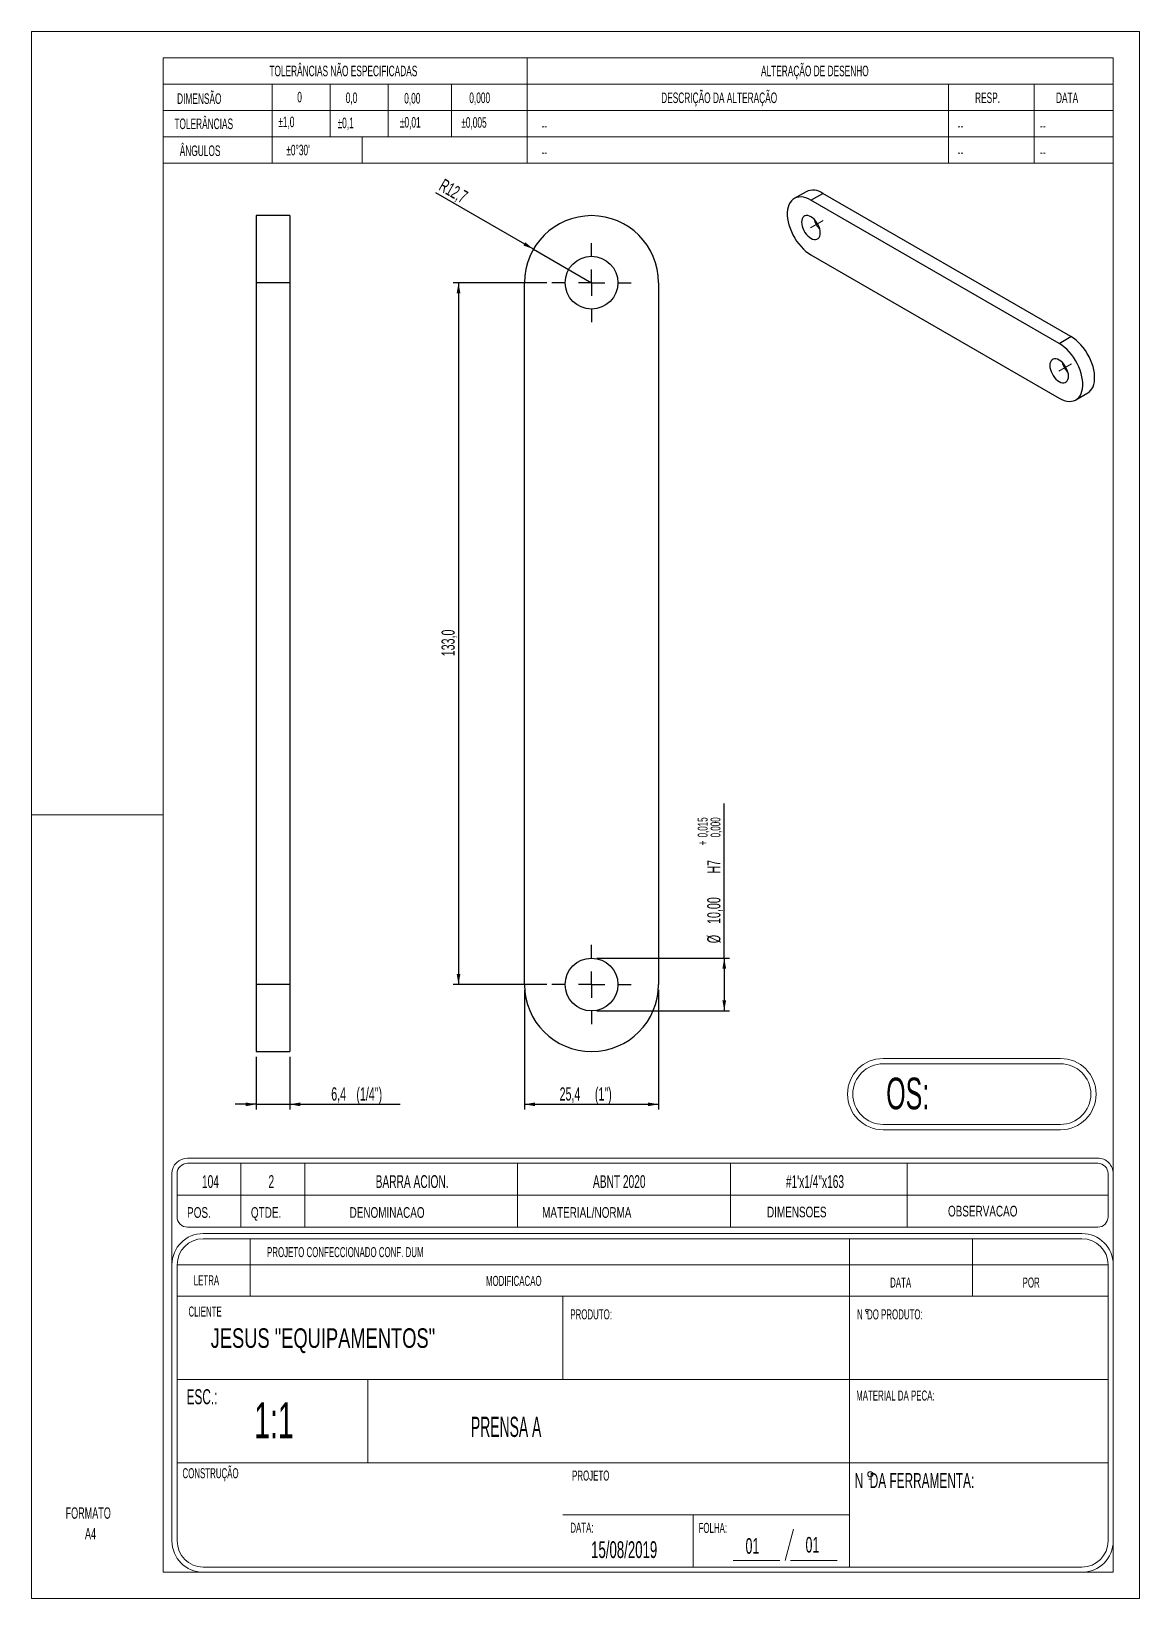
# Model space of a CAD drawing. Header units: millimetres. Extents: x 0 to 210, y 0 to 297.
import ezdxf

# ---------------------------------------------------------------- set-up
doc = ezdxf.new("R2010")
doc.units = ezdxf.units.MM
doc.linetypes.add('CENTERX2', pattern=[20.32, 12.7, -2.54, 2.54, -2.54])
doc.layers.add('COTAS', color=7, linetype='Continuous')
doc.styles.add('SLDTEXTSTYLE0', font='TXT', dxfattribs={"width": 0.595745})
doc.styles.add('SLDTEXTSTYLE1', font='TXT', dxfattribs={"width": 0.589474})
doc.styles.add('SLDTEXTSTYLE2', font='TXT', dxfattribs={"width": 0.515789})
doc.styles.add('SLDTEXTSTYLE3', font='TXT', dxfattribs={"width": 0.7})
doc.styles.add('SLDTEXTSTYLE4', font='TXT', dxfattribs={"width": 0.695035})
doc.styles.add('SLDTEXTSTYLE5', font='TXT', dxfattribs={"width": 0.605})
doc.dimstyles.new('SLDDIMSTYLE0', dxfattribs={"dimtxt": 2.5, "dimasz": 2, "dimexe": 0, "dimexo": 0.0625, "dimtad": 1, "dimdec": 1, "dimrnd": 1e-09, "dimzin": 12, "dimdsep": 46, "dimtxsty": 'SLDTEXTSTYLE5', "dimsah": 1, "dimcen": 0.09, "dimadec": 0, "dimazin": 3, "dimtfac": 1, "dimtdec": 3, "dimtofl": 0, "dimtmove": 0, "dimatfit": 3, "dimfxl": 0, "dimfrac": 2, "dimtolj": 1, "dimtzin": 12, "dimarcsym": 0})
doc.dimstyles.new('SLDDIMSTYLE1', dxfattribs={"dimtxt": 2.5, "dimasz": 2, "dimexe": 0, "dimexo": 0.0625, "dimtad": 1, "dimdec": 1, "dimrnd": 1e-09, "dimzin": 12, "dimdsep": 46, "dimtxsty": 'SLDTEXTSTYLE5', "dimsah": 1, "dimcen": 0, "dimadec": 0, "dimazin": 3, "dimtfac": 1, "dimtdec": 3, "dimtofl": 0, "dimtmove": 0, "dimatfit": 3, "dimfxl": 0, "dimfrac": 2, "dimtolj": 1, "dimtzin": 12, "dimarcsym": 0})
doc.dimstyles.new('SLDDIMSTYLE2', dxfattribs={"dimtxt": 2.5, "dimasz": 2, "dimexe": 0, "dimexo": 0.0625, "dimtad": 1, "dimrnd": 1e-09, "dimzin": 12, "dimdsep": 46, "dimtxsty": 'SLDTEXTSTYLE5', "dimsah": 1, "dimcen": 0.09, "dimadec": 0, "dimazin": 3, "dimtol": 1, "dimtp": 0.015, "dimtfac": 1, "dimtdec": 3, "dimtofl": 0, "dimtmove": 0, "dimatfit": 3, "dimfxl": 0, "dimfrac": 2, "dimtolj": 1, "dimarcsym": 0})
doc.dimstyles.new('SLDDIMSTYLE3', dxfattribs={"dimtxt": 2.5, "dimasz": 2, "dimexe": 0, "dimexo": 0.0625, "dimtad": 1, "dimdec": 1, "dimrnd": 1e-09, "dimzin": 12, "dimdsep": 46, "dimtxsty": 'SLDTEXTSTYLE5', "dimsah": 1, "dimcen": 0.09, "dimadec": 0, "dimazin": 3, "dimtfac": 1, "dimtdec": 3, "dimtmove": 0, "dimatfit": 0, "dimfxl": 0, "dimfrac": 2, "dimtolj": 1, "dimtzin": 12, "dimarcsym": 0})

# ---------------------------------------------------------------- blocks, each defined once
blk = doc.blocks.new('SW_NOTE_0')
at = {"color": 0, "linetype": 'Continuous', "lineweight": 18, "insert": (0, 2.77), "char_height": 2.152, "attachment_point": 1, "style": 'SLDTEXTSTYLE0'}
blk.add_mtext('FORMATO', dxfattribs=at)
blk = doc.blocks.new('SW_NOTE_0_1')
at = {"color": 0, "linetype": 'Continuous', "lineweight": 18, "insert": (0, 2.77), "char_height": 2.152, "attachment_point": 1, "style": 'SLDTEXTSTYLE0'}
blk.add_mtext('A4', dxfattribs=at)
blk = doc.blocks.new('Bloco2')
at = {"color": 7, "linetype": 'Continuous', "lineweight": 18}
for p, q in [((210.04, 297.06), (0.04, 297.06)), ((0.04, 297.06), (0.04, 0.06)), ((210.04, 0.06), (210.04, 297.06)), ((205.04, 292.06), (25.04, 292.06)), ((25.04, 292.06), (25.04, 5.06)), ((205.04, 5.06), (205.04, 292.06)), ((0.04, 148.56), (25.04, 148.56)), ((25.04, 5.06), (205.04, 5.06)), ((0.04, 0.06), (210.04, 0.06))]:
    blk.add_line(p, q, dxfattribs=at)
for name, p in [('SW_NOTE_0', (6.53, 14.59)), ('SW_NOTE_0_1', (10.2, 10.66))]:
    blk.add_blockref(name, p, dxfattribs=at)
blk = doc.blocks.new('_D')
at = {"layer": 'COTAS'}
for p, q in [((97.65, 249.73), (79.95, 249.73)), ((80.95, 249.73), (80.95, 116.73)), ((97.65, 116.73), (79.95, 116.73))]:
    blk.add_line(p, q, dxfattribs=at)
for points in [[(80.95, 249.73), (80.6, 247.73), (81.3, 247.73)], [(80.95, 116.73), (81.3, 118.73), (80.6, 118.73)]]:
    blk.add_solid(points, dxfattribs=at)
at = {"layer": 'COTAS', "insert": (77.72, 178.93), "char_height": 2.5, "attachment_point": 1, "rotation": 90, "style": 'SLDTEXTSTYLE5'}
blk.add_mtext('133,0', dxfattribs=at)
blk = doc.blocks.new('_D_1')
at = {"layer": 'COTAS'}
for q in [(76.66, 266.76), (106.15, 249.73)]:
    blk.add_line((95.15, 256.08), q, dxfattribs=at)
blk.add_solid([(95.15, 256.08), (93.6, 257.38), (93.25, 256.78)], dxfattribs=at)
at = {"layer": 'COTAS', "insert": (78.27, 269.54), "char_height": 2.5, "attachment_point": 1, "rotation": 330, "style": 'SLDTEXTSTYLE5'}
blk.add_mtext('R12,7', dxfattribs=at)
blk = doc.blocks.new('_D_2')
at = {"layer": 'COTAS'}
for p, q in [((131.3, 121.73), (131.3, 151.05)), ((107.15, 121.73), (132.3, 121.73)), ((131.3, 121.73), (131.3, 111.73)), ((107.15, 111.73), (132.3, 111.73))]:
    blk.add_line(p, q, dxfattribs=at)
for points in [[(131.3, 121.73), (130.95, 119.73), (131.65, 119.73)], [(131.3, 111.73), (131.65, 113.73), (130.95, 113.73)]]:
    blk.add_solid(points, dxfattribs=at)
at = {"layer": 'COTAS', "attachment_point": 1, "rotation": 90, "style": 'SLDTEXTSTYLE5'}
for s, insert, char_height in [('0,015', (126.27, 144.61), 1.875), ('0,000', (128.7, 144.61), 1.875), ('+', (126.27, 143.1), 1.88), ('H7', (128.07, 137.74), 2.5), ('10,00', (128.07, 128.21), 2.5), ('%%c', (128.07, 124.56), 2.5)]:
    blk.add_mtext(s, dxfattribs=dict(at, insert=insert, char_height=char_height))
blk = doc.blocks.new('_D_3')
at = {"layer": 'COTAS'}
for p, q in [((93.45, 115.73), (93.45, 93.03)), ((118.85, 115.73), (118.85, 93.03)), ((93.45, 94.03), (118.85, 94.03))]:
    blk.add_line(p, q, dxfattribs=at)
for points in [[(93.45, 94.03), (95.45, 93.68), (95.45, 94.38)], [(118.85, 94.03), (116.85, 94.38), (116.85, 93.68)]]:
    blk.add_solid(points, dxfattribs=at)
at = {"layer": 'COTAS', "char_height": 2.5, "attachment_point": 1, "style": 'SLDTEXTSTYLE5'}
for s, insert in [('25,4', (100.1, 97.25)), ('(1")', (106.79, 97.25))]:
    blk.add_mtext(s, dxfattribs=dict(at, insert=insert))
blk = doc.blocks.new('SW_CENTERMARKSYMBOL_0')
at = {"layer": 'COTAS', "color": 0}
for p, q in [((0, 5), (0, 7.5)), ((-5, 0), (-7.5, 0)), ((0, 0), (-2.5, 0)), ((0, 0), (0, 2.5)), ((0, 0), (0, -2.5)), ((0, 0), (2.5, 0)), ((5, 0), (7.5, 0)), ((0, -5), (0, -7.5))]:
    blk.add_line(p, q, dxfattribs=at)
blk = doc.blocks.new('SW_CENTERMARKSYMBOL_1')
at = {"layer": 'COTAS', "color": 0}
for p, q in [((0, 5), (0, 7.5)), ((-5, 0), (-7.5, 0)), ((0, 0), (-2.5, 0)), ((0, 0), (0, 2.5)), ((0, 0), (0, -2.5)), ((0, 0), (2.5, 0)), ((5, 0), (7.5, 0)), ((0, -5), (0, -7.5))]:
    blk.add_line(p, q, dxfattribs=at)
blk = doc.blocks.new('_D_4')
at = {"layer": 'COTAS'}
for p, q in [((42.62, 103.03), (42.62, 93.03)), ((48.97, 103.03), (48.97, 93.03)), ((42.62, 94.03), (38.62, 94.03)), ((42.62, 94.03), (48.97, 94.03)), ((48.97, 94.03), (69.88, 94.03))]:
    blk.add_line(p, q, dxfattribs=at)
for points in [[(42.62, 94.03), (40.62, 94.38), (40.62, 93.68)], [(48.97, 94.03), (50.97, 93.68), (50.97, 94.38)]]:
    blk.add_solid(points, dxfattribs=at)
at = {"layer": 'COTAS', "char_height": 2.5, "attachment_point": 1, "style": 'SLDTEXTSTYLE5'}
for s, insert in [('6,4', (56.83, 97.25)), ('(1/4")', (61.6, 97.25))]:
    blk.add_mtext(s, dxfattribs=dict(at, insert=insert))

msp = doc.modelspace()

# ---------------------------------------------------------------- linework, layer by layer
at = {"color": 7, "linetype": 'Continuous', "lineweight": 18}
for p, q in [((205.008, 292.355), (25.008, 292.355)), ((25.008, 272.355), (25.008, 292.355)), ((93.952, 272.355), (93.952, 292.355)), ((205.008, 292.355), (205.008, 272.355)), ((25.008, 287.355), (93.952, 287.355)), ((45.638, 272.355), (45.638, 287.355)), ((56.638, 277.355), (56.638, 287.355)), ((67.638, 277.355), (67.638, 287.355)), ((79.638, 277.355), (79.638, 287.355)), ((93.952, 287.355), (205.008, 287.355)), ((173.82, 272.355), (173.82, 287.355)), ((190.008, 272.355), (190.008, 287.355)), ((25.008, 282.355), (93.952, 282.355)), ((93.952, 282.355), (205.008, 282.355)), ((25.008, 277.355), (93.952, 277.355)), ((62.703, 277.355), (62.703, 272.355)), ((93.952, 277.355), (205.008, 277.355)), ((25.008, 272.355), (93.952, 272.355)), ((93.952, 272.355), (205.008, 272.355)), ((195.007, 102.713), (161.409, 102.713)), ((195.007, 101.713), (161.409, 101.713)), ((161.409, 90.213), (195.007, 90.213)), ((161.409, 89.213), (195.007, 89.213)), ((202.068, 83.83), (29.588, 83.83)), ((26.648, 11.281), (26.648, 80.89)), ((26.648, 80.89), (26.648, 67.814)), ((27.628, 80.89), (27.628, 72.714)), ((202.068, 82.85), (29.588, 82.85)), ((39.724, 70.754), (39.724, 82.85)), ((51.82, 70.754), (51.82, 82.85)), ((92.14, 70.754), (92.14, 82.85)), ((132.46, 70.754), (132.46, 82.85)), ((165.958, 70.754), (165.958, 82.85)), ((204.028, 72.714), (204.028, 80.89)), ((205.008, 11.281), (205.008, 80.89)), ((27.628, 76.802), (204.028, 76.802)), ((29.588, 70.754), (202.068, 70.754)), ((32.573, 69.545), (199.083, 69.545)), ((32.573, 68.557), (199.083, 68.557)), ((41.461, 57.694), (41.461, 68.557)), ((155.026, 68.557), (155.026, 57.694)), ((178.345, 68.557), (178.345, 57.694)), ((27.635, 11.281), (27.635, 63.619)), ((27.635, 63.619), (204.02, 63.619)), ((204.02, 63.619), (204.02, 11.281)), ((27.635, 57.694), (204.02, 57.694)), ((100.712, 57.694), (100.712, 41.894)), ((155.026, 57.694), (155.026, 41.894)), ((158.197, 54.455), (158.457, 54.455)), ((158.197, 54.431), (158.457, 54.431)), ((27.635, 41.894), (204.02, 41.894)), ((63.768, 26.093), (63.768, 41.894)), ((155.026, 26.093), (155.026, 41.894)), ((27.635, 26.093), (204.02, 26.093)), ((155.026, 26.093), (155.026, 6.343)), ((158.686, 22.997), (159.204, 22.997)), ((100.712, 16.218), (155.026, 16.218)), ((125.4, 16.218), (125.4, 6.343)), ((144.433, 13.541), (142.846, 7.616)), ((199.083, 6.343), (32.573, 6.343)), ((141.858, 7.616), (132.971, 7.616)), ((143.833, 7.616), (152.721, 7.616)), ((199.083, 5.355), (32.573, 5.355)), ((204.438, 5.355), (205.008, 5.355)), ((205.008, 5.355), (205.008, 5.926))]:
    msp.add_line(p, q, dxfattribs=at)
at = {"color": 7, "linetype": 'Continuous', "lineweight": 25}
for p, q in [((146.803, 266.969), (144.558, 265.673)), ((147.733, 265.358), (149.978, 266.654)), ((194.755, 238.213), (147.733, 265.358)), ((197, 239.509), (149.978, 266.654)), ((48.967, 262.429), (42.617, 262.429)), ((42.617, 262.429), (42.617, 249.729)), ((48.967, 262.429), (48.967, 249.729)), ((147.733, 254.988), (194.755, 227.843)), ((48.967, 249.729), (42.617, 249.729)), ((42.617, 249.729), (42.617, 116.729)), ((48.967, 249.729), (48.967, 116.729)), ((93.451, 116.729), (93.451, 249.729)), ((118.851, 249.729), (118.851, 116.729)), ((194.755, 238.213), (197, 239.509)), ((197.93, 227.528), (200.175, 228.824)), ((48.967, 116.729), (42.617, 116.729)), ((42.617, 116.729), (42.617, 104.029)), ((48.967, 116.729), (48.967, 104.029)), ((42.617, 104.029), (48.967, 104.029))]:
    msp.add_line(p, q, dxfattribs=at)
at = {"color": 7, "linetype": 'Continuous', "lineweight": 25, "flags": 128}
for points in [[(147.733, 265.358), (147.247, 265.608), (146.767, 265.794), (146.299, 265.914), (145.847, 265.967), (145.418, 265.952), (145.015, 265.87), (144.645, 265.72), (144.31, 265.505), (144.016, 265.228), (143.766, 264.892), (143.561, 264.5), (143.406, 264.058), (143.302, 263.57), (143.249, 263.042), (143.249, 262.481), (143.302, 261.892), (143.406, 261.284), (143.561, 260.662), (143.766, 260.035), (144.016, 259.409), (144.31, 258.792), (144.645, 258.191), (145.015, 257.614), (145.418, 257.067), (145.847, 256.556), (146.299, 256.087), (146.767, 255.667), (147.247, 255.299), (147.733, 254.988)], [(149.5, 259.153), (149.474, 259.523), (149.394, 259.912), (149.264, 260.31), (149.087, 260.704), (148.869, 261.081), (148.617, 261.431), (148.337, 261.742), (148.04, 262.006), (147.733, 262.215), (147.426, 262.361), (147.128, 262.44), (146.849, 262.451), (146.596, 262.393), (146.378, 262.267), (146.202, 262.078), (146.072, 261.83), (145.992, 261.533), (145.965, 261.194), (145.992, 260.824), (146.072, 260.434), (146.202, 260.036), (146.378, 259.643), (146.596, 259.265), (146.849, 258.916), (147.128, 258.604), (147.426, 258.34), (147.733, 258.132), (148.04, 257.986), (148.337, 257.906), (148.617, 257.895), (148.869, 257.953), (149.087, 258.079), (149.264, 258.269), (149.394, 258.516), (149.474, 258.814), (149.5, 259.153)], [(194.755, 227.843), (195.241, 227.593), (195.721, 227.407), (196.189, 227.286), (196.641, 227.233), (197.07, 227.248), (197.473, 227.331), (197.843, 227.481), (198.177, 227.695), (198.472, 227.972), (198.722, 228.309), (198.926, 228.7), (199.082, 229.143), (199.186, 229.631), (199.239, 230.159), (199.239, 230.72), (199.186, 231.308), (199.082, 231.917), (198.926, 232.539), (198.722, 233.166), (198.472, 233.792), (198.177, 234.409), (197.843, 235.009), (197.473, 235.587), (197.07, 236.134), (196.641, 236.645), (196.189, 237.114), (195.721, 237.534), (195.241, 237.902), (194.755, 238.213)], [(200.175, 228.824), (200.423, 228.991), (200.717, 229.268), (200.967, 229.605), (201.172, 229.996), (201.327, 230.439), (201.431, 230.927), (201.484, 231.455), (201.484, 232.016), (201.431, 232.605), (201.327, 233.213), (201.172, 233.835), (200.967, 234.462), (200.717, 235.088), (200.423, 235.705), (200.088, 236.305), (199.718, 236.883), (199.315, 237.43), (198.886, 237.941), (198.434, 238.41), (197.966, 238.83), (197.486, 239.198), (197, 239.509)], [(196.523, 232.007), (196.496, 232.377), (196.416, 232.767), (196.286, 233.164), (196.109, 233.558), (195.892, 233.935), (195.639, 234.285), (195.36, 234.597), (195.062, 234.861), (194.755, 235.069), (194.448, 235.215), (194.151, 235.295), (193.871, 235.306), (193.619, 235.247), (193.401, 235.122), (193.224, 234.932), (193.094, 234.685), (193.014, 234.387), (192.987, 234.048), (193.014, 233.678), (193.094, 233.288), (193.224, 232.891), (193.401, 232.497), (193.619, 232.12), (193.871, 231.77), (194.151, 231.458), (194.448, 231.194), (194.755, 230.986), (195.062, 230.84), (195.36, 230.76), (195.639, 230.749), (195.892, 230.808), (196.109, 230.934), (196.286, 231.123), (196.416, 231.37), (196.496, 231.668), (196.523, 232.007)]]:
    msp.add_lwpolyline(points, dxfattribs=at)
at = {"color": 7, "linetype": 'Continuous', "lineweight": 25}
for centre in [(106.151, 249.729), (106.151, 116.729)]:
    msp.add_circle(centre, 5, dxfattribs=at)
at = {"color": 7, "linetype": 'Continuous', "lineweight": 18}
for centre, radius in [((158.327, 54.991), 0.247), ((158.327, 54.968), 0.247), ((158.974, 23.918), 0.494)]:
    msp.add_circle(centre, radius, dxfattribs=at)
at = {"color": 7, "linetype": 'Continuous', "lineweight": 25}
for centre, radius, start, end in [((148.124, 264.119), 3.14, 53.81823, 114.87132), ((106.151, 249.729), 12.7, 0, 180), ((152.295, 262.807), 4.122, 194.5148, 225.47983), ((199.318, 235.661), 4.121, 194.51449, 225.48021), ((106.151, 116.729), 12.7, 180, 0)]:
    msp.add_arc(centre, radius, start, end, dxfattribs=at)
at = {"color": 7, "linetype": 'Continuous', "lineweight": 18}
for centre, radius, start, end in [((161.409, 95.963), 6.75, 90, 270), ((161.409, 95.963), 5.75, 90, 270), ((195.007, 95.963), 6.75, 270, 90), ((195.007, 95.963), 5.75, 270, 90), ((29.588, 80.89), 2.94, 90.00001, 180), ((202.068, 80.89), 2.94, 0, 90.00001), ((29.588, 80.89), 1.96, 90.00001, 180), ((202.068, 80.89), 1.96, 0, 90.00001), ((29.588, 72.714), 1.96, 180, 270), ((202.068, 72.714), 1.96, 270, 0), ((32.573, 63.619), 5.925, 90, 180), ((32.573, 63.619), 4.938, 90, 180), ((199.083, 63.619), 5.925, 0, 90), ((199.083, 63.619), 4.938, 0, 90), ((32.573, 11.281), 5.925, 180, 270), ((32.573, 11.281), 4.938, 180, 270), ((199.083, 11.281), 4.938, 270, 0), ((199.083, 11.281), 5.925, 270, 0)]:
    msp.add_arc(centre, radius, start, end, dxfattribs=at)
at = {"layer": 'COTAS', "linetype": 'CENTERX2', "lineweight": 18, "ltscale": 0.5}
for p, q in [((147.646, 260.123), (150.064, 261.519)), ((194.669, 232.978), (197.087, 234.374))]:
    msp.add_line(p, q, dxfattribs=at)
at = {"layer": 'COTAS', "linetype": 'CENTERX2', "lineweight": 18}
for p, q in [((49.067, 249.729), (42.517, 249.729)), ((49.067, 116.729), (42.517, 116.729))]:
    msp.add_line(p, q, dxfattribs=at)

# ---------------------------------------------------------------- block references
at = {"layer": 'COTAS'}
for name, p in [('Bloco2', (-0.032, 0.296)), ('SW_CENTERMARKSYMBOL_0', (106.151, 249.729)), ('SW_CENTERMARKSYMBOL_1', (106.151, 116.729))]:
    msp.add_blockref(name, p, dxfattribs=at)

# ---------------------------------------------------------------- texts
at = {"color": 7, "linetype": 'Continuous', "lineweight": 0}
for s, insert, char_height, attachment_point, style in [('TOLERÂNCIAS NÃO ESPECIFICADAS', (59.127, 290.85), 2, 2, 'SLDTEXTSTYLE1'), ('ALTERAÇÃO DE DESENHO', (148.464, 290.85), 2, 2, 'SLDTEXTSTYLE1'), ('DIMENSÃO', (27.625, 285.608), 2, 1, 'SLDTEXTSTYLE1'), ('0', (50.396, 285.894), 2, 1, 'SLDTEXTSTYLE1'), ('0,0', (59.578, 285.766), 2, 1, 'SLDTEXTSTYLE1'), ('0,00', (70.659, 285.678), 2, 1, 'SLDTEXTSTYLE1'), ('0,000', (82.99, 285.766), 2, 1, 'SLDTEXTSTYLE1'), ('DESCRIÇÃO DA ALTERAÇÃO', (119.344, 285.766), 2, 1, 'SLDTEXTSTYLE1'), ('RESP.', (178.82, 285.766), 2, 1, 'SLDTEXTSTYLE1'), ('DATA', (194.161, 285.766), 2, 1, 'SLDTEXTSTYLE1'), ('TOLERÂNCIAS', (27.108, 280.834), 2, 1, 'SLDTEXTSTYLE1'), ('±1,0', (46.794, 281.201), 2, 1, 'SLDTEXTSTYLE1'), ('±0,1', (58.032, 281.004), 2, 1, 'SLDTEXTSTYLE1'), ('±0,01', (69.838, 281.124), 2, 1, 'SLDTEXTSTYLE1'), ('±0,005', (81.468, 281.091), 2, 1, 'SLDTEXTSTYLE1'), ('--', (96.692, 280.489), 2, 1, 'SLDTEXTSTYLE1'), ('--', (175.537, 280.489), 2, 1, 'SLDTEXTSTYLE1'), ('--', (191.143, 280.489), 2, 1, 'SLDTEXTSTYLE1'), ('ÂNGULOS', (28.13, 275.729), 2, 1, 'SLDTEXTSTYLE1'), ("±0°30'", (48.317, 275.862), 2, 1, 'SLDTEXTSTYLE1'), ('--', (96.692, 275.489), 2, 1, 'SLDTEXTSTYLE1'), ('--', (175.537, 275.489), 2, 1, 'SLDTEXTSTYLE1'), ('--', (191.143, 275.489), 2, 1, 'SLDTEXTSTYLE1'), ('OS:', (161.988, 99.089), 6, 1, 'SLDTEXTSTYLE1'), ('104', (33.946, 80.602), 2.4192, 2, 'SLDTEXTSTYLE0'), ('2', (45.478, 80.602), 2.419, 2, 'SLDTEXTSTYLE0'), ('BARRA ACION.', (72.156, 80.602), 2.4192, 2, 'SLDTEXTSTYLE0'), ('ABNT 2020', (111.404, 80.602), 2.4192, 2, 'SLDTEXTSTYLE0'), ('#1\'x1/4"x163', (148.485, 80.602), 2.4192, 2, 'SLDTEXTSTYLE0'), ('POS.', (29.517, 74.543), 2.0223, 1, 'SLDTEXTSTYLE4'), ('QTDE.', (41.613, 74.543), 2.0223, 1, 'SLDTEXTSTYLE4'), ('DENOMINACAO', (60.315, 74.543), 2.02233, 1, 'SLDTEXTSTYLE4'), ('MATERIAL/NORMA', (96.794, 74.543), 2.02233, 1, 'SLDTEXTSTYLE4'), ('DIMENSOES', (139.402, 74.634), 2.0223, 1, 'SLDTEXTSTYLE4'), ('OBSERVACAO', (173.691, 74.799), 2.0223, 1, 'SLDTEXTSTYLE4'), ('PROJETO CONFECCIONADO CONF. DUM', (44.674, 66.974), 1.89605, 1, 'SLDTEXTSTYLE1'), ('LETRA', (30.778, 61.635), 1.896, 1, 'SLDTEXTSTYLE1'), ('MODIFICACAO', (86.15, 61.522), 1.89605, 1, 'SLDTEXTSTYLE1'), ('DATA', (162.728, 61.212), 1.896, 1, 'SLDTEXTSTYLE1'), ('POR', (187.84, 61.212), 1.896, 1, 'SLDTEXTSTYLE1'), ('CLIENTE', (29.779, 55.715), 1.896, 1, 'SLDTEXTSTYLE1'), ('PRODUTO:', (102.136, 55.176), 1.896, 1, 'SLDTEXTSTYLE1'), ('N  DO PRODUTO:', (156.45, 55.176), 1.89605, 1, 'SLDTEXTSTYLE1'), ('JESUS "EQUIPAMENTOS"', (33.984, 51.585), 3.70417, 1, 'SLDTEXTSTYLE3'), ('ESC.:', (29.418, 40.048), 2.8441, 1, 'SLDTEXTSTYLE1'), ('MATERIAL DA PECA:', (156.299, 39.796), 1.89605, 1, 'SLDTEXTSTYLE1'), ('1:1', (42.234, 37.563), 6.8258, 1, 'SLDTEXTSTYLE1'), ('PRENSA A', (83.303, 34.827), 3.8224, 1, 'SLDTEXTSTYLE2'), ('CONSTRUÇÃO', (28.652, 25.077), 1.896, 1, 'SLDTEXTSTYLE1'), ('PROJETO', (102.469, 24.626), 1.896, 1, 'SLDTEXTSTYLE1'), ('N  DA FERRAMENTA:', (155.999, 24.156), 2.84407, 1, 'SLDTEXTSTYLE1'), ('DATA:', (102.135, 14.747), 1.896, 1, 'SLDTEXTSTYLE1'), ('FOLHA:', (126.429, 14.712), 1.896, 1, 'SLDTEXTSTYLE1'), ('01', (146.705, 12.042), 2.9626, 1, 'SLDTEXTSTYLE1'), ('15/08/2019', (106.073, 11.232), 3.175, 1, 'SLDTEXTSTYLE1'), ('01', (135.334, 11.833), 2.9626, 1, 'SLDTEXTSTYLE1')]:
    msp.add_mtext(s, dxfattribs=dict(at, insert=insert, char_height=char_height, attachment_point=attachment_point, style=style))

# ---------------------------------------------------------------- dimensions: what is measured, and where the dimension line sits
at = {"layer": 'COTAS'}
dim = msp.add_radius_dim(center=(106.151, 249.729), mpoint=(95.153, 256.079), dimstyle='SLDDIMSTYLE1', dxfattribs=at)
dim.commit()
dim.dimension.update_dxf_attribs({"geometry": '_D_1', "text_midpoint": (80.574, 264.496), "dimtype": 164})
dim = msp.add_linear_dim(base=(80.946, 116.729), p1=(98.651, 249.729), p2=(98.651, 116.729), angle=90, dimstyle='SLDDIMSTYLE0', dxfattribs=at)
dim.commit()
dim.dimension.update_dxf_attribs({"geometry": '_D', "text_midpoint": (80.946, 183.229), "dimtype": 160})
dim = msp.add_linear_dim(base=(131.296, 111.729), p1=(106.151, 121.729), p2=(106.151, 111.729), angle=90, text='%%c<>H7', dimstyle='SLDDIMSTYLE2', dxfattribs=at)
dim.commit()
dim.dimension.update_dxf_attribs({"geometry": '_D_2', "text_midpoint": (131.296, 137.808), "dimtype": 160})
for base, p1, p2, text, dimstyle, picture, middle in [((118.851, 94.029), (93.451, 116.729), (118.851, 116.729), '<>(1")', 'SLDDIMSTYLE0', '_D_3', (106.151, 94.029)), ((48.966836526, 94.029309392), (42.616836526, 104.029309392), (48.966836526, 104.029309392), '<>(1/4")', 'SLDDIMSTYLE3', '_D_4', (63.356088819, 94.029309392))]:
    dim = msp.add_linear_dim(base=base, p1=p1, p2=p2, text=text, dimstyle=dimstyle, dxfattribs=at)
    dim.commit()
    dim.dimension.update_dxf_attribs({"geometry": picture, "text_midpoint": middle, "dimtype": 160})

doc.saveas('drawing.dxf')
